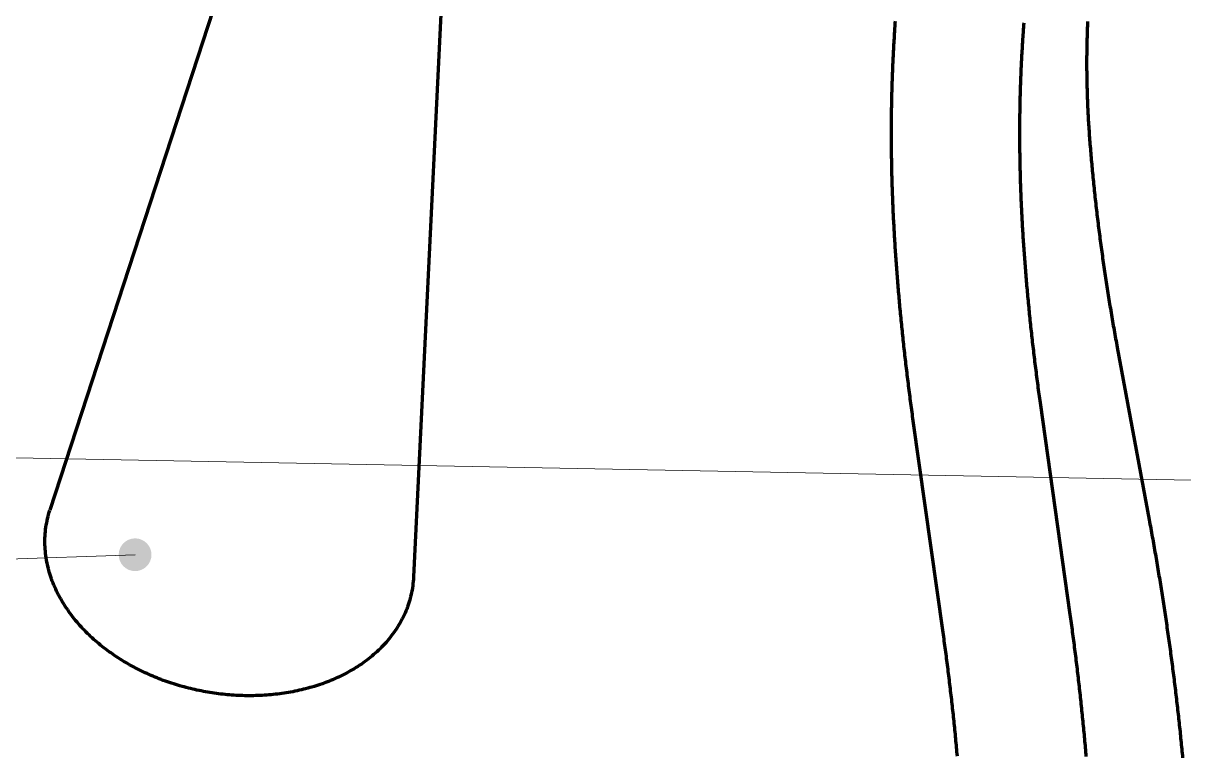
# Model space of a CAD drawing. Header units: millimetres. Extents: x 0 to 841, y 0 to 594.
# Drawn here: x 181.61 to 224.1, y 331.25 to 358.08 of the extents above; entities that cross this region are included whole.
import ezdxf

# ---------------------------------------------------------------- set-up
doc = ezdxf.new("R2010")
doc.units = ezdxf.units.MM
doc.layers.add('01-VISIBLE', color=7, linetype='CONTINUOUS', lineweight=70)
doc.layers.add('08-FINA', color=5, linetype='CONTINUOUS', lineweight=18)

msp = doc.modelspace()

# ---------------------------------------------------------------- hatches: boundary and pattern name
at = {"layer": '08-FINA'}
h = msp.add_hatch(color=7, dxfattribs=at)
h.dxf.hatch_style = 1
edge = h.paths.add_edge_path()
edge.add_arc((185.705, 338.614), 0.6, 0, 360)

# ---------------------------------------------------------------- linework, layer by layer
at = {"layer": '01-VISIBLE'}
for p, q in [((190.375, 364.139), (182.587, 340.247)), ((197.123, 362.949), (195.898, 337.799)), ((213.523, 358.077), (213.503, 357.77)), ((218.213, 357.768), (218.193, 357.461)), ((220.668, 353.564), (220.668, 353.557)), ((213.502, 350.185), (213.503, 350.178)), ((218.194, 350.473), (218.194, 350.466)), ((221.659, 346.207), (222.829, 339.894)), ((218.835, 344.177), (219.927, 336.428)), ((214.181, 343.521), (215.273, 335.772))]:
    msp.add_line(p, q, dxfattribs=at)
for points in [[(213.503, 357.77), (213.498, 357.69), (213.493, 357.609), (213.488, 357.528), (213.483, 357.448), (213.478, 357.367), (213.473, 357.287), (213.469, 357.206), (213.465, 357.125), (213.46, 357.045), (213.456, 356.964), (213.452, 356.883), (213.448, 356.803), (213.444, 356.722), (213.441, 356.642), (213.437, 356.561), (213.433, 356.48), (213.43, 356.4), (213.427, 356.319), (213.424, 356.238), (213.421, 356.157), (213.418, 356.077), (213.415, 355.996), (213.412, 355.915), (213.41, 355.835), (213.407, 355.754), (213.405, 355.673), (213.403, 355.593), (213.401, 355.512), (213.399, 355.431), (213.397, 355.35), (213.395, 355.27), (213.394, 355.189), (213.392, 355.108), (213.391, 355.027), (213.389, 354.947), (213.388, 354.866), (213.387, 354.785), (213.386, 354.705), (213.385, 354.624), (213.385, 354.543), (213.384, 354.462), (213.383, 354.382), (213.383, 354.301), (213.383, 354.22), (213.383, 354.139), (213.382, 354.059), (213.383, 353.978), (213.383, 353.897), (213.383, 353.816), (213.383, 353.736), (213.384, 353.655), (213.384, 353.574), (213.385, 353.493), (213.386, 353.413), (213.387, 353.332), (213.388, 353.251), (213.389, 353.17), (213.39, 353.09), (213.391, 353.009), (213.393, 352.928), (213.394, 352.847), (213.396, 352.767), (213.398, 352.686), (213.399, 352.605), (213.401, 352.525), (213.403, 352.444), (213.406, 352.363), (213.408, 352.282), (213.41, 352.202), (213.413, 352.121), (213.415, 352.04), (213.418, 351.96), (213.421, 351.879), (213.424, 351.798), (213.427, 351.718), (213.43, 351.637), (213.433, 351.556), (213.436, 351.475), (213.44, 351.395), (213.443, 351.314), (213.447, 351.233), (213.45, 351.153), (213.454, 351.072), (213.458, 350.992), (213.462, 350.911), (213.466, 350.83), (213.47, 350.75), (213.475, 350.669), (213.479, 350.588), (213.484, 350.508), (213.488, 350.427), (213.493, 350.346), (213.498, 350.266), (213.502, 350.185)], [(213.529, 358.158), (213.523, 358.077)], [(218.236, 358.09), (218.23, 358.01), (218.224, 357.929), (218.219, 357.849), (218.213, 357.768)], [(220.574, 358.139), (220.57, 358.059), (220.567, 357.979), (220.563, 357.898), (220.56, 357.818), (220.558, 357.738), (220.555, 357.658), (220.553, 357.577), (220.551, 357.497), (220.549, 357.417), (220.547, 357.336), (220.545, 357.256), (220.544, 357.176), (220.543, 357.095), (220.542, 357.015), (220.541, 356.935), (220.54, 356.854), (220.54, 356.774), (220.539, 356.694), (220.539, 356.613), (220.54, 356.533), (220.54, 356.453), (220.54, 356.372), (220.541, 356.292), (220.542, 356.212), (220.543, 356.131), (220.544, 356.051), (220.545, 355.971), (220.547, 355.89), (220.549, 355.81), (220.551, 355.73), (220.553, 355.649), (220.555, 355.569), (220.558, 355.489), (220.56, 355.408), (220.563, 355.328), (220.566, 355.248), (220.569, 355.168), (220.572, 355.087), (220.576, 355.007), (220.58, 354.927), (220.583, 354.847), (220.587, 354.766), (220.592, 354.686), (220.596, 354.606), (220.6, 354.526), (220.605, 354.445), (220.61, 354.365), (220.615, 354.285), (220.62, 354.205), (220.626, 354.125), (220.631, 354.045), (220.637, 353.964), (220.643, 353.884), (220.649, 353.804), (220.655, 353.724), (220.661, 353.644), (220.668, 353.564)], [(218.193, 357.461), (218.188, 357.381), (218.183, 357.3), (218.178, 357.22), (218.173, 357.14), (218.168, 357.06), (218.164, 356.979), (218.159, 356.899), (218.155, 356.819), (218.151, 356.739), (218.147, 356.658), (218.143, 356.578), (218.139, 356.498), (218.135, 356.418), (218.132, 356.337), (218.128, 356.257), (218.125, 356.177), (218.122, 356.096), (218.119, 356.016), (218.116, 355.936), (218.113, 355.855), (218.11, 355.775), (218.108, 355.695), (218.105, 355.614), (218.103, 355.534), (218.101, 355.454), (218.099, 355.373), (218.097, 355.293), (218.095, 355.213), (218.093, 355.132), (218.092, 355.052), (218.09, 354.972), (218.089, 354.891), (218.088, 354.811), (218.087, 354.73), (218.086, 354.65), (218.085, 354.57), (218.084, 354.489), (218.084, 354.409), (218.083, 354.329), (218.083, 354.248), (218.083, 354.168), (218.082, 354.087), (218.082, 354.007), (218.083, 353.927), (218.083, 353.846), (218.083, 353.766), (218.084, 353.686), (218.084, 353.605), (218.085, 353.525), (218.086, 353.444), (218.087, 353.364), (218.088, 353.284), (218.089, 353.203), (218.09, 353.123), (218.091, 353.043), (218.093, 352.962), (218.094, 352.882), (218.096, 352.802), (218.098, 352.721), (218.1, 352.641), (218.102, 352.561), (218.104, 352.48), (218.106, 352.4), (218.109, 352.319), (218.111, 352.239), (218.114, 352.159), (218.117, 352.078), (218.119, 351.998), (218.122, 351.918), (218.125, 351.838), (218.129, 351.757), (218.132, 351.677), (218.135, 351.597), (218.139, 351.516), (218.142, 351.436), (218.146, 351.356), (218.15, 351.275), (218.154, 351.195), (218.158, 351.115), (218.162, 351.035), (218.166, 350.954), (218.17, 350.874), (218.175, 350.794), (218.179, 350.714), (218.184, 350.633), (218.189, 350.553), (218.194, 350.473)], [(220.668, 353.557), (220.675, 353.477), (220.681, 353.396), (220.688, 353.316), (220.695, 353.236), (220.702, 353.155), (220.709, 353.075), (220.717, 352.995), (220.724, 352.914), (220.731, 352.834), (220.739, 352.754), (220.746, 352.673), (220.754, 352.593), (220.762, 352.513), (220.77, 352.433), (220.778, 352.352), (220.786, 352.272), (220.794, 352.192), (220.802, 352.112), (220.81, 352.031), (220.819, 351.951), (220.827, 351.871), (220.836, 351.791), (220.845, 351.711), (220.854, 351.63), (220.862, 351.55), (220.871, 351.47), (220.881, 351.39), (220.89, 351.31), (220.899, 351.23), (220.908, 351.15), (220.918, 351.07), (220.927, 350.99), (220.937, 350.909), (220.947, 350.829), (220.956, 350.749), (220.966, 350.669), (220.976, 350.589), (220.986, 350.509), (220.997, 350.429), (221.007, 350.349), (221.017, 350.269), (221.028, 350.189), (221.038, 350.109), (221.049, 350.03), (221.059, 349.95), (221.07, 349.87), (221.081, 349.79), (221.092, 349.71), (221.103, 349.63), (221.114, 349.55), (221.125, 349.47), (221.137, 349.39), (221.148, 349.311), (221.16, 349.231), (221.171, 349.151), (221.183, 349.071), (221.195, 348.991), (221.206, 348.912), (221.218, 348.832), (221.23, 348.752), (221.242, 348.672), (221.255, 348.593), (221.267, 348.513), (221.279, 348.433), (221.292, 348.354), (221.304, 348.274), (221.317, 348.194), (221.329, 348.115), (221.342, 348.035), (221.355, 347.955), (221.368, 347.876), (221.381, 347.796), (221.394, 347.717), (221.407, 347.637), (221.42, 347.557), (221.434, 347.478), (221.447, 347.398), (221.461, 347.319), (221.474, 347.239), (221.488, 347.16), (221.502, 347.081), (221.516, 347.001), (221.53, 346.922), (221.544, 346.842), (221.558, 346.763), (221.572, 346.683), (221.586, 346.604), (221.6, 346.525), (221.615, 346.445), (221.629, 346.366), (221.644, 346.287), (221.659, 346.207)], [(213.503, 350.178), (213.508, 350.098), (213.513, 350.017), (213.518, 349.937), (213.523, 349.856), (213.529, 349.776), (213.534, 349.695), (213.539, 349.615), (213.545, 349.535), (213.551, 349.454), (213.556, 349.374), (213.562, 349.293), (213.568, 349.213), (213.574, 349.132), (213.58, 349.052), (213.586, 348.972), (213.592, 348.891), (213.598, 348.811), (213.605, 348.73), (213.611, 348.65), (213.618, 348.57), (213.624, 348.489), (213.631, 348.409), (213.638, 348.328), (213.645, 348.248), (213.651, 348.168), (213.658, 348.087), (213.665, 348.007), (213.673, 347.927), (213.68, 347.846), (213.687, 347.766), (213.694, 347.686), (213.702, 347.605), (213.709, 347.525), (213.717, 347.445), (213.725, 347.365), (213.732, 347.284), (213.74, 347.204), (213.748, 347.124), (213.756, 347.044), (213.764, 346.963), (213.772, 346.883), (213.78, 346.803), (213.789, 346.723), (213.797, 346.642), (213.805, 346.562), (213.814, 346.482), (213.823, 346.402), (213.831, 346.322), (213.84, 346.241), (213.849, 346.161), (213.858, 346.081), (213.867, 346.001), (213.876, 345.921), (213.885, 345.841), (213.894, 345.761), (213.903, 345.68), (213.913, 345.6), (213.922, 345.52), (213.931, 345.44), (213.941, 345.36), (213.951, 345.28), (213.96, 345.2), (213.97, 345.12), (213.98, 345.04), (213.99, 344.96), (214, 344.88), (214.01, 344.8), (214.02, 344.72), (214.03, 344.64), (214.041, 344.56), (214.051, 344.48), (214.061, 344.4), (214.072, 344.32), (214.082, 344.24), (214.093, 344.16), (214.104, 344.08), (214.115, 344), (214.125, 343.92), (214.136, 343.84), (214.147, 343.76), (214.158, 343.681), (214.17, 343.601), (214.181, 343.521)], [(218.194, 350.466), (218.199, 350.386), (218.204, 350.306), (218.209, 350.226), (218.214, 350.146), (218.22, 350.067), (218.225, 349.987), (218.23, 349.907), (218.236, 349.827), (218.242, 349.747), (218.247, 349.667), (218.253, 349.587), (218.259, 349.508), (218.265, 349.428), (218.271, 349.348), (218.277, 349.268), (218.283, 349.188), (218.29, 349.109), (218.296, 349.029), (218.302, 348.949), (218.309, 348.869), (218.316, 348.789), (218.322, 348.71), (218.329, 348.63), (218.336, 348.55), (218.343, 348.47), (218.35, 348.391), (218.357, 348.311), (218.364, 348.231), (218.371, 348.152), (218.379, 348.072), (218.386, 347.992), (218.394, 347.913), (218.401, 347.833), (218.409, 347.753), (218.417, 347.673), (218.425, 347.594), (218.432, 347.514), (218.44, 347.435), (218.448, 347.355), (218.457, 347.275), (218.465, 347.196), (218.473, 347.116), (218.482, 347.036), (218.49, 346.957), (218.499, 346.877), (218.507, 346.798), (218.516, 346.718), (218.525, 346.639), (218.534, 346.559), (218.542, 346.479), (218.551, 346.4), (218.561, 346.32), (218.57, 346.241), (218.579, 346.161), (218.588, 346.082), (218.598, 346.002), (218.607, 345.923), (218.617, 345.843), (218.626, 345.764), (218.636, 345.685), (218.646, 345.605), (218.656, 345.526), (218.666, 345.446), (218.676, 345.367), (218.686, 345.287), (218.696, 345.208), (218.706, 345.129), (218.716, 345.049), (218.727, 344.97), (218.737, 344.891), (218.748, 344.811), (218.758, 344.732), (218.769, 344.653), (218.78, 344.573), (218.791, 344.494), (218.802, 344.415), (218.813, 344.335), (218.824, 344.256), (218.835, 344.177)], [(195.898, 337.799), (195.893, 337.719), (195.887, 337.639), (195.878, 337.559), (195.868, 337.479), (195.857, 337.4), (195.843, 337.321), (195.828, 337.242), (195.812, 337.163), (195.793, 337.085), (195.773, 337.008), (195.751, 336.93), (195.728, 336.854), (195.702, 336.778), (195.676, 336.702), (195.647, 336.627), (195.617, 336.552), (195.586, 336.479), (195.553, 336.405), (195.518, 336.333), (195.482, 336.261), (195.445, 336.19), (195.406, 336.12), (195.366, 336.051), (195.324, 335.982), (195.281, 335.915), (195.237, 335.848), (195.191, 335.782), (195.144, 335.717), (195.096, 335.652), (195.047, 335.589), (194.996, 335.527), (194.945, 335.465), (194.892, 335.405), (194.838, 335.345), (194.783, 335.286), (194.728, 335.229), (194.671, 335.172), (194.613, 335.116), (194.554, 335.062), (194.495, 335.008), (194.434, 334.955), (194.373, 334.903), (194.311, 334.853), (194.248, 334.803), (194.184, 334.754), (194.12, 334.706), (194.055, 334.659), (193.989, 334.613), (193.923, 334.568), (193.856, 334.524), (193.788, 334.481), (193.72, 334.439), (193.651, 334.398), (193.581, 334.358), (193.511, 334.319), (193.441, 334.28), (193.37, 334.243), (193.298, 334.207), (193.226, 334.171), (193.154, 334.137), (193.081, 334.103), (193.008, 334.07), (192.934, 334.039), (192.86, 334.008), (192.785, 333.978), (192.711, 333.949), (192.635, 333.92), (192.56, 333.893), (192.484, 333.867), (192.408, 333.841), (192.332, 333.816), (192.255, 333.792), (192.178, 333.769), (192.101, 333.747), (192.024, 333.726), (191.946, 333.705), (191.869, 333.686), (191.791, 333.667), (191.712, 333.649), (191.634, 333.632), (191.555, 333.615), (191.477, 333.6), (191.398, 333.585), (191.319, 333.571), (191.24, 333.558), (191.16, 333.546), (191.081, 333.534), (191.001, 333.523), (190.922, 333.513), (190.842, 333.504), (190.762, 333.495), (190.682, 333.488), (190.603, 333.481), (190.523, 333.474), (190.442, 333.469), (190.362, 333.464), (190.282, 333.46), (190.202, 333.457), (190.122, 333.455), (190.042, 333.453), (189.961, 333.452), (189.881, 333.452), (189.801, 333.452), (189.721, 333.453), (189.64, 333.455), (189.56, 333.458), (189.48, 333.461), (189.4, 333.465), (189.32, 333.47), (189.24, 333.475), (189.16, 333.481), (189.08, 333.488), (189, 333.496), (188.92, 333.504), (188.84, 333.513), (188.761, 333.523), (188.681, 333.533), (188.602, 333.544), (188.522, 333.556), (188.443, 333.568), (188.364, 333.582), (188.285, 333.595), (188.206, 333.61), (188.127, 333.625), (188.049, 333.641), (187.97, 333.658), (187.892, 333.675), (187.813, 333.693), (187.735, 333.711), (187.658, 333.731), (187.58, 333.751), (187.502, 333.771), (187.425, 333.793), (187.348, 333.815), (187.271, 333.837), (187.194, 333.861), (187.118, 333.885), (187.041, 333.91), (186.965, 333.935), (186.889, 333.961), (186.814, 333.988), (186.738, 334.015), (186.663, 334.043), (186.588, 334.072), (186.514, 334.102), (186.439, 334.132), (186.365, 334.163), (186.291, 334.194), (186.218, 334.227), (186.145, 334.26), (186.072, 334.293), (185.999, 334.327), (185.927, 334.362), (185.855, 334.398), (185.784, 334.434), (185.712, 334.471), (185.642, 334.509), (185.571, 334.547), (185.501, 334.587), (185.431, 334.626), (185.362, 334.667), (185.293, 334.708), (185.225, 334.75), (185.157, 334.792), (185.089, 334.836), (185.022, 334.88), (184.955, 334.924), (184.889, 334.97), (184.823, 335.016), (184.758, 335.062), (184.693, 335.11), (184.629, 335.158), (184.566, 335.207), (184.502, 335.256), (184.44, 335.307), (184.378, 335.358), (184.317, 335.409), (184.256, 335.462), (184.196, 335.515), (184.136, 335.569), (184.077, 335.623), (184.019, 335.678), (183.961, 335.734), (183.905, 335.791), (183.849, 335.848), (183.793, 335.906), (183.738, 335.965), (183.685, 336.024), (183.631, 336.085), (183.579, 336.145), (183.528, 336.207), (183.477, 336.269), (183.427, 336.332), (183.378, 336.396), (183.33, 336.46), (183.283, 336.525), (183.237, 336.591), (183.192, 336.657), (183.148, 336.724), (183.105, 336.792), (183.063, 336.86), (183.022, 336.929), (182.982, 336.999), (182.943, 337.069), (182.905, 337.14), (182.869, 337.211), (182.833, 337.283), (182.799, 337.356), (182.766, 337.429), (182.735, 337.503), (182.704, 337.577), (182.675, 337.652), (182.647, 337.727), (182.621, 337.803), (182.596, 337.879), (182.573, 337.956), (182.55, 338.033), (182.53, 338.11), (182.511, 338.188), (182.493, 338.267), (182.477, 338.345), (182.462, 338.424), (182.449, 338.503), (182.438, 338.583), (182.428, 338.662), (182.42, 338.742), (182.414, 338.822), (182.409, 338.902), (182.406, 338.982), (182.404, 339.063), (182.404, 339.143), (182.406, 339.223), (182.41, 339.303), (182.415, 339.383), (182.422, 339.463), (182.431, 339.543), (182.442, 339.623), (182.454, 339.702), (182.468, 339.781), (182.483, 339.86), (182.501, 339.938), (182.52, 340.016), (182.541, 340.093), (182.563, 340.17), (182.587, 340.247)], [(222.829, 339.894), (222.844, 339.815), (222.858, 339.736), (222.872, 339.658), (222.887, 339.579), (222.901, 339.5), (222.915, 339.421), (222.93, 339.343), (222.944, 339.264), (222.958, 339.185), (222.972, 339.106), (222.986, 339.028), (223, 338.949), (223.013, 338.87), (223.027, 338.791), (223.041, 338.712), (223.055, 338.634), (223.068, 338.555), (223.082, 338.476), (223.095, 338.397), (223.109, 338.318), (223.122, 338.239), (223.135, 338.16), (223.148, 338.081), (223.161, 338.002), (223.175, 337.924), (223.188, 337.845), (223.201, 337.766), (223.213, 337.687), (223.226, 337.608), (223.239, 337.529), (223.252, 337.45), (223.264, 337.371), (223.277, 337.292), (223.29, 337.213), (223.302, 337.134), (223.314, 337.055), (223.327, 336.976), (223.339, 336.897), (223.351, 336.818), (223.363, 336.738), (223.375, 336.659), (223.388, 336.58), (223.399, 336.501), (223.411, 336.422), (223.423, 336.343), (223.435, 336.264), (223.447, 336.185), (223.458, 336.105), (223.47, 336.026), (223.481, 335.947), (223.493, 335.868), (223.504, 335.789), (223.516, 335.71), (223.527, 335.63), (223.538, 335.551), (223.549, 335.472), (223.56, 335.393), (223.571, 335.313), (223.582, 335.234), (223.593, 335.155), (223.604, 335.076), (223.614, 334.996), (223.625, 334.917), (223.636, 334.838), (223.646, 334.758), (223.657, 334.679), (223.667, 334.6), (223.677, 334.52), (223.688, 334.441), (223.698, 334.362), (223.708, 334.282), (223.718, 334.203), (223.728, 334.124), (223.738, 334.044), (223.748, 333.965), (223.758, 333.885), (223.768, 333.806), (223.777, 333.727), (223.787, 333.647), (223.796, 333.568), (223.806, 333.488), (223.815, 333.409), (223.825, 333.329), (223.834, 333.25), (223.843, 333.17), (223.852, 333.091), (223.861, 333.011), (223.87, 332.932), (223.879, 332.852), (223.888, 332.773), (223.897, 332.693), (223.906, 332.614), (223.914, 332.534), (223.923, 332.455), (223.931, 332.375), (223.94, 332.296), (223.948, 332.216), (223.957, 332.137), (223.965, 332.057), (223.973, 331.977), (223.981, 331.898), (223.989, 331.818), (223.997, 331.739), (224.005, 331.659), (224.013, 331.579), (224.021, 331.5), (224.028, 331.42), (224.036, 331.34), (224.044, 331.261), (224.051, 331.181)], [(219.927, 336.428), (219.938, 336.348), (219.949, 336.268), (219.96, 336.189), (219.971, 336.109), (219.982, 336.029), (219.993, 335.949), (220.004, 335.869), (220.015, 335.789), (220.026, 335.71), (220.036, 335.63), (220.047, 335.55), (220.057, 335.47), (220.068, 335.39), (220.078, 335.31), (220.088, 335.23), (220.098, 335.15), (220.109, 335.07), (220.119, 334.99), (220.129, 334.91), (220.139, 334.831), (220.149, 334.751), (220.158, 334.671), (220.168, 334.591), (220.178, 334.511), (220.187, 334.431), (220.197, 334.351), (220.206, 334.271), (220.216, 334.191), (220.225, 334.111), (220.234, 334.031), (220.244, 333.951), (220.253, 333.87), (220.262, 333.79), (220.271, 333.71), (220.28, 333.63), (220.289, 333.55), (220.297, 333.47), (220.306, 333.39), (220.315, 333.31), (220.323, 333.23), (220.332, 333.15), (220.34, 333.07), (220.349, 332.989), (220.357, 332.909), (220.365, 332.829), (220.373, 332.749), (220.381, 332.669), (220.389, 332.589), (220.397, 332.509), (220.405, 332.428), (220.413, 332.348), (220.421, 332.268), (220.428, 332.188), (220.436, 332.108), (220.444, 332.027), (220.451, 331.947), (220.458, 331.867), (220.466, 331.787), (220.473, 331.706), (220.48, 331.626), (220.487, 331.546), (220.494, 331.466), (220.501, 331.385), (220.508, 331.305), (220.515, 331.225)], [(215.273, 335.772), (215.284, 335.693), (215.295, 335.613), (215.306, 335.534), (215.317, 335.455), (215.328, 335.376), (215.339, 335.296), (215.349, 335.217), (215.36, 335.138), (215.371, 335.059), (215.381, 334.979), (215.392, 334.9), (215.402, 334.821), (215.412, 334.741), (215.423, 334.662), (215.433, 334.583), (215.443, 334.503), (215.453, 334.424), (215.463, 334.344), (215.473, 334.265), (215.483, 334.186), (215.492, 334.106), (215.502, 334.027), (215.512, 333.947), (215.521, 333.868), (215.531, 333.788), (215.54, 333.709), (215.549, 333.63), (215.559, 333.55), (215.568, 333.471), (215.577, 333.391), (215.586, 333.312), (215.595, 333.232), (215.604, 333.153), (215.613, 333.073), (215.621, 332.994), (215.63, 332.914), (215.639, 332.834), (215.647, 332.755), (215.656, 332.675), (215.664, 332.596), (215.672, 332.516), (215.681, 332.437), (215.689, 332.357), (215.697, 332.277), (215.705, 332.198), (215.713, 332.118), (215.721, 332.039), (215.729, 331.959), (215.736, 331.879), (215.744, 331.8), (215.752, 331.72), (215.759, 331.64), (215.767, 331.561), (215.774, 331.481), (215.781, 331.401), (215.789, 331.322), (215.796, 331.242)]]:
    msp.add_lwpolyline(points, dxfattribs=at)
at = {"layer": '08-FINA'}
for p, q in [((51.499, 344.615), (311.718, 339.697)), ((51.497, 333.859), (185.705, 338.614))]:
    msp.add_line(p, q, dxfattribs=at)

doc.saveas('drawing.dxf')
